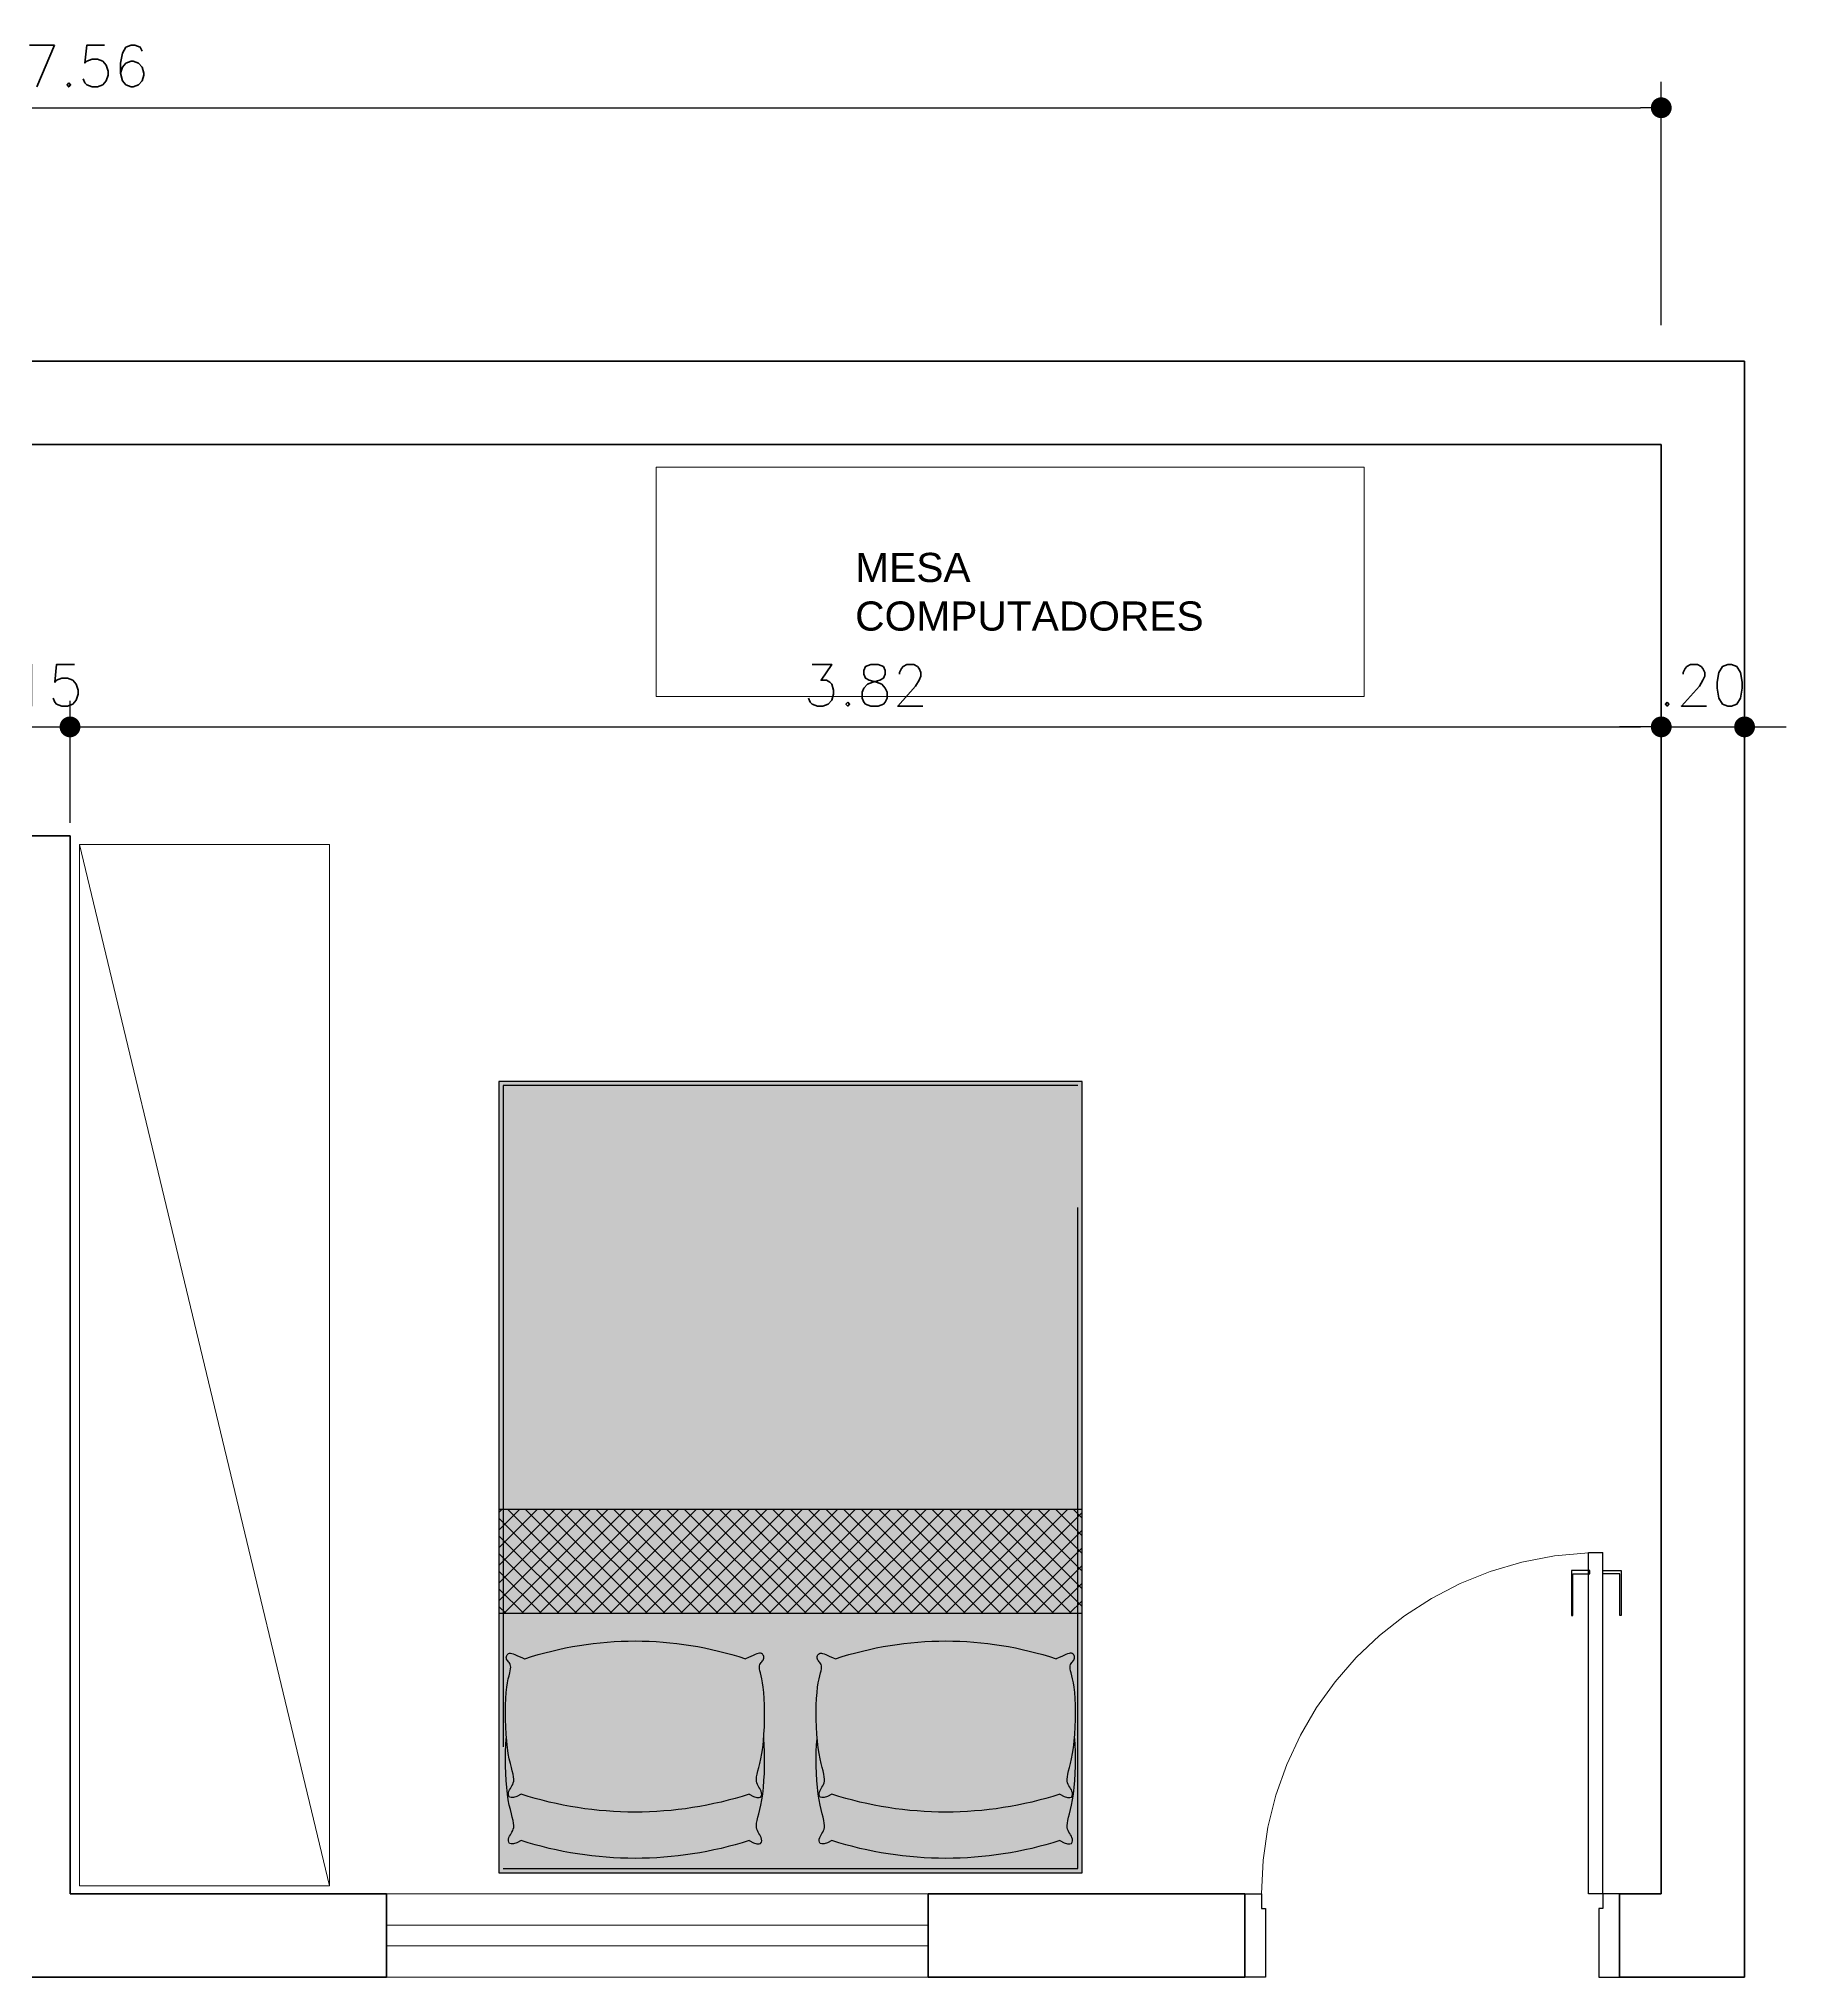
# Model space of a CAD drawing. Header units: millimetres. Extents: x -4763 to 645, y -25 to 217.
# Drawn here: x 51.66 to 55.855, y 49.36 to 54.014 of the extents above; entities that cross this region are included whole.
import ezdxf

# ---------------------------------------------------------------- set-up
doc = ezdxf.new("R2010")
doc.units = ezdxf.units.MM
doc.header["$LTSCALE"] = 0.5
doc.header["$PDMODE"] = 3
doc.linetypes.add('HIDDEN', pattern=[0.375, 0.25, -0.125])
doc.linetypes.add('HIDDEN2', pattern=[4.7625, 3.175, -1.5875])
for name, color, linetype in [('AI-Hatch mob', 254, 'Continuous'), ('AI-Mob', 2, 'Continuous'), ('AI-Proj mob', 1, 'HIDDEN2'), ('DETALHE', 2, 'Continuous'), ('PORTAS', 2, 'Continuous')]:
    doc.layers.add(name, color=color, linetype=linetype)
for name, color, linetype, lineweight in [('Alvenaria-alta', 5, 'Continuous', 50), ('ARQ cota externa', 1, 'Continuous', 15), ('ARQ Esquadria 2', 2, 'Continuous', 20), ('ARQ Mobiliario', 34, 'Continuous', 13), ('Linha-projeção', 8, 'HIDDEN', 15)]:
    doc.layers.add(name, color=color, linetype=linetype, lineweight=lineweight)
doc.styles.add('arial 7', font='arial.ttf', dxfattribs={"height": 0.07})
doc.styles.add('RS50', font='romans.shx', dxfattribs={"height": 0.1})
doc.dimstyles.new('Cota 50', dxfattribs={"dimscale": 0.05, "dimtxt": 0.1, "dimasz": 1, "dimexe": 1.25, "dimexo": 0.625, "dimgap": 1, "dimtad": 1, "dimzin": 4, "dimdsep": 46, "dimtxsty": 'RS50', "dimblk": 'DOT', "dimcen": 0.1, "dimclrd": 256, "dimclre": 256, "dimclrt": 256, "dimadec": 0, "dimazin": 0, "dimtfac": 1, "dimtix": 1, "dimtmove": 0, "dimatfit": 3, "dimldrblk": 'DOT', "dimfxl": 1.25, "dimarcsym": 0})

# ---------------------------------------------------------------- blocks, each defined once
blk = doc.blocks.new('_Dot')
at = {"color": 0, "linetype": 'ByBlock', "lineweight": -2}
blk.add_line((-0.5, 0), (-1, 0), dxfattribs=at)
at = {"color": 0, "linetype": 'ByBlock', "const_width": 0.5}
blk.add_lwpolyline([(-0.25, 0, 1), (0.25, 0, 1)], format="xyb", close=True, dxfattribs=at)
blk = doc.blocks.new('*D279')
at = {"layer": 'ARQ cota externa', "lineweight": -2, "transparency": 16777216}
for p, q in [((47.9945, 53.3263), (47.9945, 53.9105)), ((55.5545, 53.3263), (55.5545, 53.9105)), ((48.0445, 53.848), (55.5045, 53.848))]:
    blk.add_line(p, q, dxfattribs=at)
at = {"layer": 'DEFPOINTS', "color": 0, "transparency": 16777216}
for p in [(55.5545, 53.848), (47.9945, 53.2951), (55.5545, 53.2951)]:
    blk.add_point(p, dxfattribs=at)
at = {"layer": 'ARQ cota externa', "lineweight": -2, "transparency": 16777216, "xscale": 0.05, "yscale": 0.05, "zscale": 0.05, "rotation": 180}
blk.add_blockref('_Dot', (47.9945, 53.848), dxfattribs=at)
at = {"layer": 'ARQ cota externa', "lineweight": -2, "transparency": 16777216, "xscale": 0.05, "yscale": 0.05, "zscale": 0.05}
blk.add_blockref('_Dot', (55.5545, 53.848), dxfattribs=at)
at = {"layer": 'ARQ cota externa', "transparency": 16777216, "insert": (51.7745, 53.948), "char_height": 0.1, "attachment_point": 5, "style": 'RS50'}
blk.add_mtext('7.56', dxfattribs=at)
blk = doc.blocks.new('*D288')
at = {"layer": 'ARQ cota externa', "lineweight": -2, "transparency": 16777216}
for p, q in [((51.5845, 52.1308), (51.5845, 52.424)), ((51.7345, 52.1308), (51.7345, 52.424)), ((51.5345, 52.3615), (51.4845, 52.3615)), ((51.5845, 52.3615), (51.7345, 52.3615)), ((51.7845, 52.3615), (51.8345, 52.3615))]:
    blk.add_line(p, q, dxfattribs=at)
at = {"layer": 'DEFPOINTS', "color": 0, "transparency": 16777216}
for p in [(51.7345, 52.3615), (51.5845, 52.0995), (51.7345, 52.0995)]:
    blk.add_point(p, dxfattribs=at)
at = {"layer": 'ARQ cota externa', "lineweight": -2, "transparency": 16777216, "xscale": 0.05, "yscale": 0.05, "zscale": 0.05}
blk.add_blockref('_Dot', (51.5845, 52.3615), dxfattribs=at)
at = {"layer": 'ARQ cota externa', "lineweight": -2, "transparency": 16777216, "xscale": 0.05, "yscale": 0.05, "zscale": 0.05, "rotation": 180}
blk.add_blockref('_Dot', (51.7345, 52.3615), dxfattribs=at)
at = {"layer": 'ARQ cota externa', "transparency": 16777216, "insert": (51.6595, 52.4615), "char_height": 0.1, "attachment_point": 5, "style": 'RS50'}
blk.add_mtext('.15', dxfattribs=at)
blk = doc.blocks.new('*D289')
at = {"layer": 'ARQ cota externa', "lineweight": -2, "transparency": 16777216}
for p, q in [((51.7345, 52.1308), (51.7345, 52.424)), ((55.5545, 52.1308), (55.5545, 52.424)), ((51.7845, 52.3615), (55.5045, 52.3615))]:
    blk.add_line(p, q, dxfattribs=at)
at = {"layer": 'DEFPOINTS', "color": 0, "transparency": 16777216}
for p in [(55.5545, 52.3615), (51.7345, 52.0995), (55.5545, 52.0995)]:
    blk.add_point(p, dxfattribs=at)
at = {"layer": 'ARQ cota externa', "lineweight": -2, "transparency": 16777216, "xscale": 0.05, "yscale": 0.05, "zscale": 0.05, "rotation": 180}
blk.add_blockref('_Dot', (51.7345, 52.3615), dxfattribs=at)
at = {"layer": 'ARQ cota externa', "lineweight": -2, "transparency": 16777216, "xscale": 0.05, "yscale": 0.05, "zscale": 0.05}
blk.add_blockref('_Dot', (55.5545, 52.3615), dxfattribs=at)
at = {"layer": 'ARQ cota externa', "transparency": 16777216, "insert": (53.6445, 52.4615), "char_height": 0.1, "attachment_point": 5, "style": 'RS50'}
blk.add_mtext('3.82', dxfattribs=at)
blk = doc.blocks.new('*D290')
at = {"layer": 'ARQ cota externa', "lineweight": -2, "transparency": 16777216}
for p, q in [((55.5545, 52.1308), (55.5545, 52.424)), ((55.7545, 52.3928), (55.7545, 52.424)), ((55.5045, 52.3615), (55.4545, 52.3615)), ((55.5545, 52.3615), (55.7545, 52.3615)), ((55.8045, 52.3615), (55.8545, 52.3615))]:
    blk.add_line(p, q, dxfattribs=at)
at = {"layer": 'DEFPOINTS', "color": 0, "transparency": 16777216}
for p in [(55.7545, 52.3615), (55.7545, 52.3615), (55.5545, 52.0995)]:
    blk.add_point(p, dxfattribs=at)
at = {"layer": 'ARQ cota externa', "lineweight": -2, "transparency": 16777216, "xscale": 0.05, "yscale": 0.05, "zscale": 0.05}
blk.add_blockref('_Dot', (55.5545, 52.3615), dxfattribs=at)
at = {"layer": 'ARQ cota externa', "lineweight": -2, "transparency": 16777216, "xscale": 0.05, "yscale": 0.05, "zscale": 0.05, "rotation": 180}
blk.add_blockref('_Dot', (55.7545, 52.3615), dxfattribs=at)
at = {"layer": 'ARQ cota externa', "transparency": 16777216, "insert": (55.6545, 52.4615), "char_height": 0.1, "attachment_point": 5, "style": 'RS50'}
blk.add_mtext('.20', dxfattribs=at)
blk = doc.blocks.new('CAMA CASAL TRADICIONAL 138X188')
at = {"layer": 'AI-Hatch mob', "true_color": 0xe1d8b7}
for points in [[(0.7, -0.6908), (0.7, 0), (-0.7, 0), (-0.7, -0.6908)], [(-0.7, -0.8722), (-0.7, -1.9), (0.7, -1.9), (0.7, -0.8722)]]:
    blk.add_hatch(color=254, dxfattribs=at).paths.add_polyline_path(points)
at = {"layer": 'AI-Hatch mob', "true_color": 0xd3bf96}
for points in [[(-0.0994, -0.1884), (-0.089, -0.1833), (-0.0811, -0.1808), (-0.0755, -0.1805), (-0.0717, -0.1818), (-0.0696, -0.1843), (-0.0689, -0.1878), (-0.0692, -0.1916), (-0.0702, -0.1955), (-0.0718, -0.1991), (-0.0736, -0.2024), (-0.0756, -0.2056), (-0.0776, -0.2088), (-0.0793, -0.2122), (-0.0807, -0.2159), (-0.0816, -0.2201), (-0.0819, -0.225), (-0.0813, -0.2305), (-0.08, -0.237), (-0.0782, -0.2444), (-0.076, -0.2529), (-0.0736, -0.2626), (-0.0712, -0.2736), (-0.0688, -0.2861), (-0.0667, -0.3001), (-0.0649, -0.3156), (-0.0642, -0.3247), (-0.0638, -0.3215), (-0.0628, -0.307), (-0.0621, -0.2911), (-0.0619, -0.274), (-0.062, -0.2564), (-0.0626, -0.2386), (-0.0635, -0.2211), (-0.0649, -0.2044), (-0.0667, -0.1888), (-0.0688, -0.1748), (-0.0712, -0.1624), (-0.0736, -0.1514), (-0.076, -0.1416), (-0.0782, -0.1331), (-0.08, -0.1257), (-0.0813, -0.1193), (-0.0819, -0.1137), (-0.0816, -0.1089), (-0.0807, -0.1047), (-0.0793, -0.101), (-0.0776, -0.0975), (-0.0756, -0.0943), (-0.0736, -0.0911), (-0.0718, -0.0878), (-0.0702, -0.0842), (-0.0692, -0.0804), (-0.0689, -0.0765), (-0.0696, -0.0731), (-0.0717, -0.0705), (-0.0755, -0.0692), (-0.0811, -0.0696), (-0.089, -0.0721), (-0.0994, -0.0771, 0.156401), (-0.6466, -0.0771), (-0.657, -0.0721), (-0.6649, -0.0696), (-0.6706, -0.0692), (-0.6743, -0.0705), (-0.6764, -0.0731), (-0.6772, -0.0765), (-0.6769, -0.0804), (-0.6758, -0.0842), (-0.6743, -0.0878), (-0.6724, -0.0911), (-0.6705, -0.0943), (-0.6685, -0.0975), (-0.6667, -0.101), (-0.6653, -0.1047), (-0.6644, -0.1089), (-0.6642, -0.1137), (-0.6648, -0.1193), (-0.666, -0.1257), (-0.6678, -0.1331), (-0.67, -0.1416), (-0.6724, -0.1514), (-0.6749, -0.1624), (-0.6773, -0.1748), (-0.6794, -0.1888), (-0.6812, -0.2044), (-0.6825, -0.2211), (-0.6835, -0.2386), (-0.684, -0.2564), (-0.6842, -0.274), (-0.6839, -0.2911), (-0.6833, -0.307), (-0.6823, -0.3215), (-0.6819, -0.3247), (-0.6812, -0.3156), (-0.6794, -0.3001), (-0.6773, -0.2861), (-0.6749, -0.2736), (-0.6724, -0.2626), (-0.67, -0.2529), (-0.6678, -0.2444), (-0.666, -0.237), (-0.6648, -0.2305), (-0.6642, -0.225), (-0.6644, -0.2201), (-0.6653, -0.2159), (-0.6667, -0.2122), (-0.6685, -0.2088), (-0.6705, -0.2056), (-0.6724, -0.2024), (-0.6743, -0.1991), (-0.6758, -0.1955), (-0.6769, -0.1916), (-0.6772, -0.1878), (-0.6764, -0.1843), (-0.6743, -0.1818), (-0.6706, -0.1805), (-0.6649, -0.1808), (-0.657, -0.1833), (-0.6466, -0.1884, -0.156401)], [(0.6466, -0.1884), (0.657, -0.1833), (0.6649, -0.1808), (0.6706, -0.1805), (0.6743, -0.1818), (0.6764, -0.1843), (0.6772, -0.1878), (0.6769, -0.1916), (0.6758, -0.1955), (0.6743, -0.1991), (0.6724, -0.2024), (0.6705, -0.2056), (0.6685, -0.2088), (0.6667, -0.2122), (0.6653, -0.2159), (0.6644, -0.2201), (0.6642, -0.225), (0.6648, -0.2305), (0.666, -0.237), (0.6678, -0.2444), (0.67, -0.2529), (0.6724, -0.2626), (0.6749, -0.2736), (0.6773, -0.2861), (0.6794, -0.3001), (0.6812, -0.3156), (0.6819, -0.3247), (0.6823, -0.3215), (0.6833, -0.307), (0.6839, -0.2911), (0.6842, -0.274), (0.684, -0.2564), (0.6835, -0.2386), (0.6825, -0.2211), (0.6812, -0.2044), (0.6794, -0.1888), (0.6773, -0.1748), (0.6749, -0.1624), (0.6724, -0.1514), (0.67, -0.1416), (0.6678, -0.1331), (0.666, -0.1257), (0.6648, -0.1193), (0.6642, -0.1137), (0.6644, -0.1089), (0.6653, -0.1047), (0.6667, -0.101), (0.6685, -0.0975), (0.6705, -0.0943), (0.6724, -0.0911), (0.6743, -0.0878), (0.6758, -0.0842), (0.6769, -0.0804), (0.6772, -0.0765), (0.6764, -0.0731), (0.6743, -0.0705), (0.6706, -0.0692), (0.6649, -0.0696), (0.657, -0.0721), (0.6466, -0.0771, 0.156401), (0.0994, -0.0771), (0.089, -0.0721), (0.0811, -0.0696), (0.0755, -0.0692), (0.0717, -0.0705), (0.0696, -0.0731), (0.0689, -0.0765), (0.0692, -0.0804), (0.0702, -0.0842), (0.0718, -0.0878), (0.0736, -0.0911), (0.0756, -0.0943), (0.0776, -0.0975), (0.0793, -0.101), (0.0807, -0.1047), (0.0816, -0.1089), (0.0819, -0.1137), (0.0813, -0.1193), (0.08, -0.1257), (0.0782, -0.1331), (0.076, -0.1416), (0.0736, -0.1514), (0.0712, -0.1624), (0.0688, -0.1748), (0.0667, -0.1888), (0.0649, -0.2044), (0.0635, -0.2211), (0.0626, -0.2386), (0.062, -0.2564), (0.0619, -0.274), (0.0621, -0.2911), (0.0628, -0.307), (0.0638, -0.3215), (0.0642, -0.3247), (0.0649, -0.3156), (0.0667, -0.3001), (0.0688, -0.2861), (0.0712, -0.2736), (0.0736, -0.2626), (0.076, -0.2529), (0.0782, -0.2444), (0.08, -0.237), (0.0813, -0.2305), (0.0819, -0.225), (0.0816, -0.2201), (0.0807, -0.2159), (0.0793, -0.2122), (0.0776, -0.2088), (0.0756, -0.2056), (0.0736, -0.2024), (0.0718, -0.1991), (0.0702, -0.1955), (0.0692, -0.1916), (0.0689, -0.1878), (0.0696, -0.1843), (0.0717, -0.1818), (0.0755, -0.1805), (0.0811, -0.1808), (0.089, -0.1833), (0.0994, -0.1884, -0.156401)], [(-0.6466, -0.1884), (-0.657, -0.1833), (-0.6649, -0.1808), (-0.6706, -0.1805), (-0.6743, -0.1818), (-0.6764, -0.1843), (-0.6772, -0.1878), (-0.6769, -0.1916), (-0.6758, -0.1955), (-0.6743, -0.1991), (-0.6724, -0.2024), (-0.6705, -0.2056), (-0.6685, -0.2088), (-0.6667, -0.2122), (-0.6653, -0.2159), (-0.6644, -0.2201), (-0.6642, -0.225), (-0.6648, -0.2305), (-0.666, -0.237), (-0.6678, -0.2444), (-0.67, -0.2529), (-0.6724, -0.2626), (-0.6749, -0.2736), (-0.6773, -0.2861), (-0.6794, -0.3001), (-0.6812, -0.3156), (-0.6825, -0.3324), (-0.6835, -0.3499), (-0.684, -0.3677), (-0.6842, -0.3853), (-0.6839, -0.4023), (-0.6833, -0.4183), (-0.6823, -0.4327), (-0.6808, -0.4453), (-0.6791, -0.4561), (-0.6773, -0.4654), (-0.6755, -0.4731), (-0.6739, -0.4797), (-0.6726, -0.4851), (-0.6717, -0.4897), (-0.6713, -0.4936), (-0.6717, -0.4969), (-0.6725, -0.4998), (-0.6739, -0.5023), (-0.6754, -0.5045), (-0.6771, -0.5066), (-0.6787, -0.5086), (-0.6802, -0.5105), (-0.6813, -0.5126), (-0.6819, -0.5148), (-0.6821, -0.5171), (-0.6819, -0.5194), (-0.6812, -0.5215), (-0.68, -0.5234), (-0.6785, -0.525), (-0.6766, -0.5262), (-0.6744, -0.5269), (-0.6718, -0.5269), (-0.6688, -0.5264), (-0.6654, -0.5253), (-0.6613, -0.5238), (-0.6566, -0.5218), (-0.6513, -0.5194), (-0.6451, -0.5166), (-0.6381, -0.5136, 0.161591), (-0.108, -0.5136), (-0.101, -0.5166), (-0.0948, -0.5194), (-0.0894, -0.5218), (-0.0847, -0.5238), (-0.0807, -0.5253), (-0.0772, -0.5264), (-0.0742, -0.5269), (-0.0717, -0.5269), (-0.0694, -0.5262), (-0.0675, -0.525), (-0.066, -0.5234), (-0.0649, -0.5215), (-0.0642, -0.5194), (-0.0639, -0.5171), (-0.0641, -0.5148), (-0.0648, -0.5126), (-0.0659, -0.5105), (-0.0673, -0.5086), (-0.069, -0.5066), (-0.0706, -0.5045), (-0.0722, -0.5023), (-0.0735, -0.4998), (-0.0744, -0.4969), (-0.0747, -0.4936), (-0.0744, -0.4897), (-0.0735, -0.4851), (-0.0722, -0.4797), (-0.0705, -0.4731), (-0.0687, -0.4654), (-0.0669, -0.4561), (-0.0652, -0.4453), (-0.0638, -0.4327), (-0.0628, -0.4183), (-0.0621, -0.4023), (-0.0619, -0.3853), (-0.062, -0.3677), (-0.0626, -0.3499), (-0.0635, -0.3324), (-0.0649, -0.3156), (-0.0667, -0.3001), (-0.0688, -0.2861), (-0.0712, -0.2736), (-0.0736, -0.2626), (-0.076, -0.2529), (-0.0782, -0.2444), (-0.08, -0.237), (-0.0813, -0.2305), (-0.0819, -0.225), (-0.0816, -0.2201), (-0.0807, -0.2159), (-0.0793, -0.2122), (-0.0776, -0.2088), (-0.0756, -0.2056), (-0.0736, -0.2024), (-0.0718, -0.1991), (-0.0702, -0.1955), (-0.0692, -0.1916), (-0.0689, -0.1878), (-0.0696, -0.1843), (-0.0717, -0.1818), (-0.0755, -0.1805), (-0.0811, -0.1808), (-0.089, -0.1833), (-0.0994, -0.1884, 0.156401)], [(0.0994, -0.1884), (0.089, -0.1833), (0.0811, -0.1808), (0.0755, -0.1805), (0.0717, -0.1818), (0.0696, -0.1843), (0.0689, -0.1878), (0.0692, -0.1916), (0.0702, -0.1955), (0.0718, -0.1991), (0.0736, -0.2024), (0.0756, -0.2056), (0.0776, -0.2088), (0.0793, -0.2122), (0.0807, -0.2159), (0.0816, -0.2201), (0.0819, -0.225), (0.0813, -0.2305), (0.08, -0.237), (0.0782, -0.2444), (0.076, -0.2529), (0.0736, -0.2626), (0.0712, -0.2736), (0.0688, -0.2861), (0.0667, -0.3001), (0.0649, -0.3156), (0.0635, -0.3324), (0.0626, -0.3499), (0.062, -0.3677), (0.0619, -0.3853), (0.0621, -0.4023), (0.0628, -0.4183), (0.0638, -0.4327), (0.0652, -0.4453), (0.0669, -0.4561), (0.0687, -0.4654), (0.0705, -0.4731), (0.0722, -0.4797), (0.0735, -0.4851), (0.0744, -0.4897), (0.0747, -0.4936), (0.0744, -0.4969), (0.0735, -0.4998), (0.0722, -0.5023), (0.0706, -0.5045), (0.069, -0.5066), (0.0673, -0.5086), (0.0659, -0.5105), (0.0648, -0.5126), (0.0641, -0.5148), (0.0639, -0.5171), (0.0642, -0.5194), (0.0649, -0.5215), (0.066, -0.5234), (0.0675, -0.525), (0.0694, -0.5262), (0.0717, -0.5269), (0.0742, -0.5269), (0.0772, -0.5264), (0.0807, -0.5253), (0.0847, -0.5238), (0.0894, -0.5218), (0.0948, -0.5194), (0.101, -0.5166), (0.108, -0.5136, 0.161591), (0.6381, -0.5136), (0.6451, -0.5166), (0.6513, -0.5194), (0.6566, -0.5218), (0.6613, -0.5238), (0.6654, -0.5253), (0.6688, -0.5264), (0.6718, -0.5269), (0.6744, -0.5269), (0.6766, -0.5262), (0.6785, -0.525), (0.68, -0.5234), (0.6812, -0.5215), (0.6819, -0.5194), (0.6821, -0.5171), (0.6819, -0.5148), (0.6813, -0.5126), (0.6802, -0.5105), (0.6787, -0.5086), (0.6771, -0.5066), (0.6754, -0.5045), (0.6739, -0.5023), (0.6725, -0.4998), (0.6717, -0.4969), (0.6713, -0.4936), (0.6717, -0.4897), (0.6726, -0.4851), (0.6739, -0.4797), (0.6755, -0.4731), (0.6773, -0.4654), (0.6791, -0.4561), (0.6808, -0.4453), (0.6823, -0.4327), (0.6833, -0.4183), (0.6839, -0.4023), (0.6842, -0.3853), (0.684, -0.3677), (0.6835, -0.3499), (0.6825, -0.3324), (0.6812, -0.3156), (0.6794, -0.3001), (0.6773, -0.2861), (0.6749, -0.2736), (0.6724, -0.2626), (0.67, -0.2529), (0.6678, -0.2444), (0.666, -0.237), (0.6648, -0.2305), (0.6642, -0.225), (0.6644, -0.2201), (0.6653, -0.2159), (0.6667, -0.2122), (0.6685, -0.2088), (0.6705, -0.2056), (0.6724, -0.2024), (0.6743, -0.1991), (0.6758, -0.1955), (0.6769, -0.1916), (0.6772, -0.1878), (0.6764, -0.1843), (0.6743, -0.1818), (0.6706, -0.1805), (0.6649, -0.1808), (0.657, -0.1833), (0.6466, -0.1884, 0.156401)], [(-0.7, -0.6222), (-0.7, -0.8722), (0.7, -0.8722), (0.7, -0.6222)]]:
    blk.add_hatch(color=9, dxfattribs=at).paths.add_polyline_path(points)
at = {"layer": 'AI-Hatch mob', "ltscale": 0.5}
h = blk.add_hatch(dxfattribs=at)
h.set_pattern_fill('_USER', color=33, scale=0.03, angle=45, style=0, double=1, pattern_type=0)
h.set_pattern_definition([(45, (-0.7, -0.872224), (-0.0212132, 0.0212132), []), (135, (-0.7, -0.872224), (-0.0212132, -0.0212132), [])])
h.paths.add_polyline_path([(0.7, -0.8722), (0.7, -0.6222), (-0.7, -0.6222), (-0.7, -0.8722)])
for p, q in [((-0.0994, -0.0771), (-0.089, -0.0721)), ((-0.089, -0.0721), (-0.0811, -0.0696)), ((-0.0811, -0.0696), (-0.0755, -0.0692)), ((-0.0736, -0.0911), (-0.0756, -0.0943)), ((-0.0755, -0.0692), (-0.0717, -0.0705)), ((-0.0718, -0.0878), (-0.0736, -0.0911)), ((-0.0702, -0.0842), (-0.0718, -0.0878)), ((-0.0717, -0.0705), (-0.0696, -0.0731)), ((-0.0692, -0.0804), (-0.0702, -0.0842)), ((-0.0696, -0.0731), (-0.0689, -0.0765)), ((-0.0689, -0.0765), (-0.0692, -0.0804)), ((0.0696, -0.0731), (0.0689, -0.0765)), ((0.0689, -0.0765), (0.0692, -0.0804)), ((0.0692, -0.0804), (0.0702, -0.0842)), ((0.0717, -0.0705), (0.0696, -0.0731)), ((0.0702, -0.0842), (0.0718, -0.0878)), ((0.0755, -0.0692), (0.0717, -0.0705)), ((0.0718, -0.0878), (0.0736, -0.0911)), ((0.0736, -0.0911), (0.0756, -0.0943)), ((0.0811, -0.0696), (0.0755, -0.0692)), ((0.089, -0.0721), (0.0811, -0.0696)), ((0.0994, -0.0771), (0.089, -0.0721)), ((-0.0816, -0.1089), (-0.0819, -0.1137)), ((-0.0819, -0.1137), (-0.0813, -0.1193)), ((-0.0807, -0.1047), (-0.0816, -0.1089)), ((-0.0813, -0.1193), (-0.08, -0.1257)), ((-0.0793, -0.101), (-0.0807, -0.1047)), ((-0.08, -0.1257), (-0.0782, -0.1331)), ((-0.0776, -0.0975), (-0.0793, -0.101)), ((-0.0782, -0.1331), (-0.076, -0.1416)), ((-0.0756, -0.0943), (-0.0776, -0.0975)), ((0.0756, -0.0943), (0.0776, -0.0975)), ((0.0782, -0.1331), (0.076, -0.1416)), ((0.0776, -0.0975), (0.0793, -0.101)), ((0.08, -0.1257), (0.0782, -0.1331)), ((0.0793, -0.101), (0.0807, -0.1047)), ((0.0813, -0.1193), (0.08, -0.1257)), ((0.0807, -0.1047), (0.0816, -0.1089)), ((0.0819, -0.1137), (0.0813, -0.1193)), ((0.0816, -0.1089), (0.0819, -0.1137)), ((-0.0994, -0.1884), (-0.089, -0.1833)), ((-0.089, -0.1833), (-0.0811, -0.1808)), ((-0.0811, -0.1808), (-0.0755, -0.1805)), ((-0.076, -0.1416), (-0.0736, -0.1514)), ((-0.0755, -0.1805), (-0.0717, -0.1818)), ((-0.0736, -0.1514), (-0.0712, -0.1624)), ((-0.0717, -0.1818), (-0.0696, -0.1843)), ((-0.0712, -0.1624), (-0.0688, -0.1748)), ((-0.0696, -0.1843), (-0.0689, -0.1878)), ((-0.0688, -0.1748), (-0.0667, -0.1888)), ((0.0688, -0.1748), (0.0667, -0.1888)), ((0.0712, -0.1624), (0.0688, -0.1748)), ((0.0696, -0.1843), (0.0689, -0.1878)), ((0.0717, -0.1818), (0.0696, -0.1843)), ((0.0736, -0.1514), (0.0712, -0.1624)), ((0.0755, -0.1805), (0.0717, -0.1818)), ((0.076, -0.1416), (0.0736, -0.1514)), ((0.0811, -0.1808), (0.0755, -0.1805)), ((0.089, -0.1833), (0.0811, -0.1808)), ((0.0994, -0.1884), (0.089, -0.1833)), ((-0.0816, -0.2201), (-0.0819, -0.225)), ((-0.0819, -0.225), (-0.0813, -0.2305)), ((-0.0807, -0.2159), (-0.0816, -0.2201)), ((-0.0813, -0.2305), (-0.08, -0.237)), ((-0.0793, -0.2122), (-0.0807, -0.2159)), ((-0.0776, -0.2088), (-0.0793, -0.2122)), ((-0.0756, -0.2056), (-0.0776, -0.2088)), ((-0.0736, -0.2024), (-0.0756, -0.2056)), ((-0.0718, -0.1991), (-0.0736, -0.2024)), ((-0.0702, -0.1955), (-0.0718, -0.1991)), ((-0.0692, -0.1916), (-0.0702, -0.1955)), ((-0.0689, -0.1878), (-0.0692, -0.1916)), ((-0.0667, -0.1888), (-0.0649, -0.2044)), ((-0.0649, -0.2044), (-0.0635, -0.2211)), ((-0.0635, -0.2211), (-0.0626, -0.2386)), ((0.0635, -0.2211), (0.0626, -0.2386)), ((0.0649, -0.2044), (0.0635, -0.2211)), ((0.0667, -0.1888), (0.0649, -0.2044)), ((0.0689, -0.1878), (0.0692, -0.1916)), ((0.0692, -0.1916), (0.0702, -0.1955)), ((0.0702, -0.1955), (0.0718, -0.1991)), ((0.0718, -0.1991), (0.0736, -0.2024)), ((0.0736, -0.2024), (0.0756, -0.2056)), ((0.0756, -0.2056), (0.0776, -0.2088)), ((0.0776, -0.2088), (0.0793, -0.2122)), ((0.0793, -0.2122), (0.0807, -0.2159)), ((0.0813, -0.2305), (0.08, -0.237)), ((0.0807, -0.2159), (0.0816, -0.2201)), ((0.0819, -0.225), (0.0813, -0.2305)), ((0.0816, -0.2201), (0.0819, -0.225)), ((-0.08, -0.237), (-0.0782, -0.2444)), ((-0.0782, -0.2444), (-0.076, -0.2529)), ((-0.076, -0.2529), (-0.0736, -0.2626)), ((-0.0736, -0.2626), (-0.0712, -0.2736)), ((-0.0712, -0.2736), (-0.0688, -0.2861)), ((-0.0626, -0.2386), (-0.062, -0.2564)), ((-0.0619, -0.274), (-0.0621, -0.2911)), ((-0.062, -0.2564), (-0.0619, -0.274)), ((0.062, -0.2564), (0.0619, -0.274)), ((0.0619, -0.274), (0.0621, -0.2911)), ((0.0626, -0.2386), (0.062, -0.2564)), ((0.0712, -0.2736), (0.0688, -0.2861)), ((0.0736, -0.2626), (0.0712, -0.2736)), ((0.076, -0.2529), (0.0736, -0.2626)), ((0.0782, -0.2444), (0.076, -0.2529)), ((0.08, -0.237), (0.0782, -0.2444)), ((-0.0688, -0.2861), (-0.0667, -0.3001)), ((-0.0667, -0.3001), (-0.0649, -0.3156)), ((-0.0649, -0.3156), (-0.0635, -0.3324)), ((-0.0638, -0.3215), (-0.0642, -0.3247)), ((-0.0628, -0.307), (-0.0638, -0.3215)), ((-0.0621, -0.2911), (-0.0628, -0.307)), ((0.0621, -0.2911), (0.0628, -0.307)), ((0.0628, -0.307), (0.0638, -0.3215)), ((0.0649, -0.3156), (0.0635, -0.3324)), ((0.0638, -0.3215), (0.0642, -0.3247)), ((0.0667, -0.3001), (0.0649, -0.3156)), ((0.0688, -0.2861), (0.0667, -0.3001)), ((-0.0635, -0.3324), (-0.0626, -0.3499)), ((-0.0626, -0.3499), (-0.062, -0.3677)), ((-0.062, -0.3677), (-0.0619, -0.3853)), ((0.062, -0.3677), (0.0619, -0.3853)), ((0.0626, -0.3499), (0.062, -0.3677)), ((0.0635, -0.3324), (0.0626, -0.3499)), ((-0.0628, -0.4183), (-0.0638, -0.4327)), ((-0.0621, -0.4023), (-0.0628, -0.4183)), ((-0.0619, -0.3853), (-0.0621, -0.4023)), ((0.0619, -0.3853), (0.0621, -0.4023)), ((0.0621, -0.4023), (0.0628, -0.4183)), ((0.0628, -0.4183), (0.0638, -0.4327)), ((-0.0687, -0.4654), (-0.0705, -0.4731)), ((-0.0669, -0.4561), (-0.0687, -0.4654)), ((-0.0652, -0.4453), (-0.0669, -0.4561)), ((-0.0638, -0.4327), (-0.0652, -0.4453)), ((0.0638, -0.4327), (0.0652, -0.4453)), ((0.0652, -0.4453), (0.0669, -0.4561)), ((0.0669, -0.4561), (0.0687, -0.4654)), ((0.0687, -0.4654), (0.0705, -0.4731)), ((-0.0744, -0.4897), (-0.0747, -0.4936)), ((-0.0747, -0.4936), (-0.0744, -0.4969)), ((-0.0735, -0.4851), (-0.0744, -0.4897)), ((-0.0744, -0.4969), (-0.0735, -0.4998)), ((-0.0722, -0.4797), (-0.0735, -0.4851)), ((-0.0735, -0.4998), (-0.0722, -0.5023)), ((-0.0705, -0.4731), (-0.0722, -0.4797)), ((-0.0722, -0.5023), (-0.0706, -0.5045)), ((-0.0706, -0.5045), (-0.069, -0.5066)), ((-0.069, -0.5066), (-0.0673, -0.5086)), ((-0.0673, -0.5086), (-0.0659, -0.5105)), ((-0.0659, -0.5105), (-0.0648, -0.5126)), ((0.0659, -0.5105), (0.0648, -0.5126)), ((0.0673, -0.5086), (0.0659, -0.5105)), ((0.069, -0.5066), (0.0673, -0.5086)), ((0.0706, -0.5045), (0.069, -0.5066)), ((0.0705, -0.4731), (0.0722, -0.4797)), ((0.0722, -0.5023), (0.0706, -0.5045)), ((0.0722, -0.4797), (0.0735, -0.4851)), ((0.0735, -0.4998), (0.0722, -0.5023)), ((0.0735, -0.4851), (0.0744, -0.4897)), ((0.0744, -0.4969), (0.0735, -0.4998)), ((0.0744, -0.4897), (0.0747, -0.4936)), ((0.0747, -0.4936), (0.0744, -0.4969)), ((-0.101, -0.5166), (-0.108, -0.5136)), ((-0.0948, -0.5194), (-0.101, -0.5166)), ((-0.0894, -0.5218), (-0.0948, -0.5194)), ((-0.0847, -0.5238), (-0.0894, -0.5218)), ((-0.0807, -0.5253), (-0.0847, -0.5238)), ((-0.0772, -0.5264), (-0.0807, -0.5253)), ((-0.0742, -0.5269), (-0.0772, -0.5264)), ((-0.0717, -0.5269), (-0.0742, -0.5269)), ((-0.0694, -0.5262), (-0.0717, -0.5269)), ((-0.0675, -0.525), (-0.0694, -0.5262)), ((-0.066, -0.5234), (-0.0675, -0.525)), ((-0.0649, -0.5215), (-0.066, -0.5234)), ((-0.0642, -0.5194), (-0.0649, -0.5215)), ((-0.0648, -0.5126), (-0.0641, -0.5148)), ((-0.0639, -0.5171), (-0.0642, -0.5194)), ((-0.0641, -0.5148), (-0.0639, -0.5171)), ((0.0641, -0.5148), (0.0639, -0.5171)), ((0.0639, -0.5171), (0.0642, -0.5194)), ((0.0648, -0.5126), (0.0641, -0.5148)), ((0.0642, -0.5194), (0.0649, -0.5215)), ((0.0649, -0.5215), (0.066, -0.5234)), ((0.066, -0.5234), (0.0675, -0.525)), ((0.0675, -0.525), (0.0694, -0.5262)), ((0.0694, -0.5262), (0.0717, -0.5269)), ((0.0717, -0.5269), (0.0742, -0.5269)), ((0.0742, -0.5269), (0.0772, -0.5264)), ((0.0772, -0.5264), (0.0807, -0.5253)), ((0.0807, -0.5253), (0.0847, -0.5238)), ((0.0847, -0.5238), (0.0894, -0.5218)), ((0.0894, -0.5218), (0.0948, -0.5194)), ((0.0948, -0.5194), (0.101, -0.5166)), ((0.101, -0.5166), (0.108, -0.5136)), ((0.7, -0.6222), (-0.7, -0.6222)), ((0.7, -0.8722), (-0.7, -0.8722))]:
    blk.add_line(p, q)
blk.add_lwpolyline([(-0.7, 0), (0.7, 0), (0.7, -1.9), (-0.7, -1.9)], close=True)
for points in [[(-0.6466, -0.0771), (-0.657, -0.0721), (-0.6649, -0.0696), (-0.6706, -0.0692), (-0.6743, -0.0705), (-0.6764, -0.0731), (-0.6772, -0.0765), (-0.6769, -0.0804), (-0.6758, -0.0842), (-0.6743, -0.0878), (-0.6724, -0.0911), (-0.6705, -0.0943), (-0.6685, -0.0975), (-0.6667, -0.101), (-0.6653, -0.1047), (-0.6644, -0.1089), (-0.6642, -0.1137), (-0.6648, -0.1193), (-0.666, -0.1257), (-0.6678, -0.1331), (-0.67, -0.1416), (-0.6724, -0.1514), (-0.6749, -0.1624), (-0.6773, -0.1748), (-0.6794, -0.1888), (-0.6812, -0.2044), (-0.6825, -0.2211), (-0.6835, -0.2386), (-0.684, -0.2564), (-0.6842, -0.274), (-0.6839, -0.2911), (-0.6833, -0.307), (-0.6823, -0.3215), (-0.6819, -0.3247)], [(0.6466, -0.0771), (0.657, -0.0721), (0.6649, -0.0696), (0.6706, -0.0692), (0.6743, -0.0705), (0.6764, -0.0731), (0.6772, -0.0765), (0.6769, -0.0804), (0.6758, -0.0842), (0.6743, -0.0878), (0.6724, -0.0911), (0.6705, -0.0943), (0.6685, -0.0975), (0.6667, -0.101), (0.6653, -0.1047), (0.6644, -0.1089), (0.6642, -0.1137), (0.6648, -0.1193), (0.666, -0.1257), (0.6678, -0.1331), (0.67, -0.1416), (0.6724, -0.1514), (0.6749, -0.1624), (0.6773, -0.1748), (0.6794, -0.1888), (0.6812, -0.2044), (0.6825, -0.2211), (0.6835, -0.2386), (0.684, -0.2564), (0.6842, -0.274), (0.6839, -0.2911), (0.6833, -0.307), (0.6823, -0.3215), (0.6819, -0.3247)], [(-0.6466, -0.1884), (-0.657, -0.1833), (-0.6649, -0.1808), (-0.6706, -0.1805), (-0.6743, -0.1818), (-0.6764, -0.1843), (-0.6772, -0.1878), (-0.6769, -0.1916), (-0.6758, -0.1955), (-0.6743, -0.1991), (-0.6724, -0.2024), (-0.6705, -0.2056), (-0.6685, -0.2088), (-0.6667, -0.2122), (-0.6653, -0.2159), (-0.6644, -0.2201), (-0.6642, -0.225), (-0.6648, -0.2305), (-0.666, -0.237), (-0.6678, -0.2444), (-0.67, -0.2529), (-0.6724, -0.2626), (-0.6749, -0.2736), (-0.6773, -0.2861), (-0.6794, -0.3001), (-0.6812, -0.3156), (-0.6825, -0.3324), (-0.6835, -0.3499), (-0.684, -0.3677), (-0.6842, -0.3853), (-0.6839, -0.4023), (-0.6833, -0.4183), (-0.6823, -0.4327), (-0.6808, -0.4453), (-0.6791, -0.4561), (-0.6773, -0.4654), (-0.6755, -0.4731), (-0.6739, -0.4797), (-0.6726, -0.4851), (-0.6717, -0.4897), (-0.6713, -0.4936), (-0.6717, -0.4969), (-0.6725, -0.4998), (-0.6739, -0.5023), (-0.6754, -0.5045), (-0.6771, -0.5066), (-0.6787, -0.5086), (-0.6802, -0.5105), (-0.6813, -0.5126), (-0.6819, -0.5148), (-0.6821, -0.5171), (-0.6819, -0.5194), (-0.6812, -0.5215), (-0.68, -0.5234), (-0.6785, -0.525), (-0.6766, -0.5262), (-0.6744, -0.5269), (-0.6718, -0.5269), (-0.6688, -0.5264), (-0.6654, -0.5253), (-0.6613, -0.5238), (-0.6566, -0.5218), (-0.6513, -0.5194), (-0.6451, -0.5166), (-0.6381, -0.5136)], [(0.6466, -0.1884), (0.657, -0.1833), (0.6649, -0.1808), (0.6706, -0.1805), (0.6743, -0.1818), (0.6764, -0.1843), (0.6772, -0.1878), (0.6769, -0.1916), (0.6758, -0.1955), (0.6743, -0.1991), (0.6724, -0.2024), (0.6705, -0.2056), (0.6685, -0.2088), (0.6667, -0.2122), (0.6653, -0.2159), (0.6644, -0.2201), (0.6642, -0.225), (0.6648, -0.2305), (0.666, -0.237), (0.6678, -0.2444), (0.67, -0.2529), (0.6724, -0.2626), (0.6749, -0.2736), (0.6773, -0.2861), (0.6794, -0.3001), (0.6812, -0.3156), (0.6825, -0.3324), (0.6835, -0.3499), (0.684, -0.3677), (0.6842, -0.3853), (0.6839, -0.4023), (0.6833, -0.4183), (0.6823, -0.4327), (0.6808, -0.4453), (0.6791, -0.4561), (0.6773, -0.4654), (0.6755, -0.4731), (0.6739, -0.4797), (0.6726, -0.4851), (0.6717, -0.4897), (0.6713, -0.4936), (0.6717, -0.4969), (0.6725, -0.4998), (0.6739, -0.5023), (0.6754, -0.5045), (0.6771, -0.5066), (0.6787, -0.5086), (0.6802, -0.5105), (0.6813, -0.5126), (0.6819, -0.5148), (0.6821, -0.5171), (0.6819, -0.5194), (0.6812, -0.5215), (0.68, -0.5234), (0.6785, -0.525), (0.6766, -0.5262), (0.6744, -0.5269), (0.6718, -0.5269), (0.6688, -0.5264), (0.6654, -0.5253), (0.6613, -0.5238), (0.6566, -0.5218), (0.6513, -0.5194), (0.6451, -0.5166), (0.6381, -0.5136)]]:
    blk.add_lwpolyline(points)
for centre, radius, start, end in [((-0.373, -0.9304), 0.896, 72.2217, 107.7783), ((0.373, -0.9304), 0.896, 72.2217, 107.7783), ((-0.373, -1.0416), 0.896, 72.2217, 107.7783), ((0.373, -1.0416), 0.896, 72.2217, 107.7783), ((-0.373, 0.2851), 0.8415, 251.6418, 288.3582), ((0.373, 0.2851), 0.8415, 251.6418, 288.3582)]:
    blk.add_arc(centre, radius, start, end)
at = {"layer": 'AI-Proj mob'}
blk.add_lwpolyline([(-0.69, -0.01), (0.69, -0.01), (0.69, -1.89), (-0.69, -1.89)], close=True, dxfattribs=at)

msp = doc.modelspace()

# ---------------------------------------------------------------- linework, layer by layer
at = {"layer": 'Alvenaria-alta'}
for p, q in [((55.75451, 53.23954), (47.79451, 53.23954)), ((55.75451, 49.35954), (55.75451, 53.23954)), ((55.55451, 53.03954), (47.99451, 53.03954)), ((55.55451, 49.55954), (55.55451, 53.03954)), ((51.73451, 52.09954), (51.48451, 52.09954)), ((51.73451, 52.09954), (51.73451, 49.55954)), ((51.73451, 49.55954), (52.49451, 49.55954)), ((52.49451, 49.55954), (52.49451, 49.35954)), ((53.79451, 49.55954), (54.55451, 49.55954)), ((53.79451, 49.55954), (53.79451, 49.35954)), ((54.55451, 49.55954), (54.55451, 49.35954)), ((55.45451, 49.55954), (55.55451, 49.55954)), ((55.45451, 49.55954), (55.45451, 49.35954)), ((51.34951, 49.35954), (52.49451, 49.35954)), ((53.79451, 49.35954), (54.55451, 49.35954)), ((55.45451, 49.35954), (55.75451, 49.35954))]:
    msp.add_line(p, q, dxfattribs=at)
at = {"layer": 'ARQ Esquadria 2'}
for p, q in [((52.49451, 49.55954), (53.79451, 49.55954)), ((52.49451, 49.48454), (53.79451, 49.48454)), ((52.49451, 49.43454), (53.79451, 49.43454)), ((52.49451, 49.35954), (53.79451, 49.35954))]:
    msp.add_line(p, q, dxfattribs=at)
at = {"layer": 'ARQ Mobiliario'}
msp.add_line((51.75732, 52.07893), (52.35732, 49.57893), dxfattribs=at)
for points in [[(53.14126, 52.43469), (54.84126, 52.43469), (54.84126, 52.98469), (53.14126, 52.98469)], [(51.75732, 49.57893), (52.35732, 49.57893), (52.35732, 52.07893), (51.75732, 52.07893)]]:
    msp.add_lwpolyline(points, close=True, dxfattribs=at)
at = {"layer": 'DETALHE', "color": 1}
for points in [[(55.38318, 50.33588), (55.339, 50.33588), (55.339, 50.22778), (55.3423, 50.22778), (55.3423, 50.32788), (55.38318, 50.32788)], [(55.41408, 50.33588), (55.45825, 50.33588), (55.45825, 50.22778), (55.45496, 50.22778), (55.45496, 50.32788), (55.41408, 50.32788)]]:
    msp.add_lwpolyline(points, close=True, dxfattribs=at)
at = {"layer": 'Linha-projeção', "linetype": 'HIDDEN2'}
msp.add_arc((55.41451, 49.55954), 0.82, 92.44407, 180, dxfattribs=at)
at = {"layer": 'PORTAS'}
for p, q in [((55.37951, 49.55954), (55.37951, 50.37954)), ((55.37951, 50.37954), (55.41451, 50.37954)), ((55.41451, 49.55954), (55.41451, 50.37954)), ((54.55451, 49.55954), (54.59451, 49.55954)), ((54.59451, 49.55954), (54.59451, 49.52454)), ((54.59451, 49.52454), (54.60451, 49.52454)), ((54.60451, 49.52454), (54.60451, 49.35954)), ((55.45451, 49.55954), (55.37951, 49.55954)), ((55.41451, 49.52454), (55.40451, 49.52454)), ((55.40451, 49.52454), (55.40451, 49.35954)), ((55.45451, 49.55954), (55.41451, 49.55954)), ((55.41451, 49.55954), (55.41451, 49.52454)), ((54.60451, 49.35954), (54.55451, 49.35954)), ((55.40451, 49.35954), (55.45451, 49.35954))]:
    msp.add_line(p, q, dxfattribs=at)

# ---------------------------------------------------------------- block references
at = {"layer": 'AI-Mob', "xscale": -1, "rotation": 180}
msp.add_blockref('CAMA CASAL TRADICIONAL 138X188', (53.46401, 49.61046), dxfattribs=at)

# ---------------------------------------------------------------- texts
at = {"layer": 'ARQ cota externa', "insert": (53.6194, 52.77933), "char_height": 0.07, "attachment_point": 1, "style": 'arial 7'}
msp.add_mtext_dynamic_manual_height_columns('MESA COMPUTADORES', width=0.4325758, gutter_width=0.35, heights=[0], dxfattribs=at)

# ---------------------------------------------------------------- dimensions: what is measured, and where the dimension line sits
at = {"layer": 'ARQ cota externa'}
dim = msp.add_linear_dim(base=(55.55451, 53.84798), p1=(47.99451, 53.29508), p2=(55.55451, 53.29508), dimstyle='Cota 50', dxfattribs=at)
dim.commit()
dim.dimension.update_dxf_attribs({"geometry": '*D279', "text_midpoint": (51.77451, 53.94798)})
for base, p1, p2, picture, middle in [((51.73451, 52.36153), (51.58451, 52.09954), (51.73451, 52.09954), '*D288', (51.65951, 52.46153)), ((55.55451, 52.36153), (51.73451, 52.09954), (55.55451, 52.09954), '*D289', (53.64451, 52.46153)), ((55.75451, 52.36153), (55.55451, 52.09954), (55.75451, 52.36153), '*D290', (55.65451, 52.46153))]:
    dim = msp.add_linear_dim(base=base, p1=p1, p2=p2, dimstyle='Cota 50', override={"dimtmove": 1}, dxfattribs=at)
    dim.commit()
    dim.dimension.update_dxf_attribs({"geometry": picture, "text_midpoint": middle})

doc.saveas('drawing.dxf')
